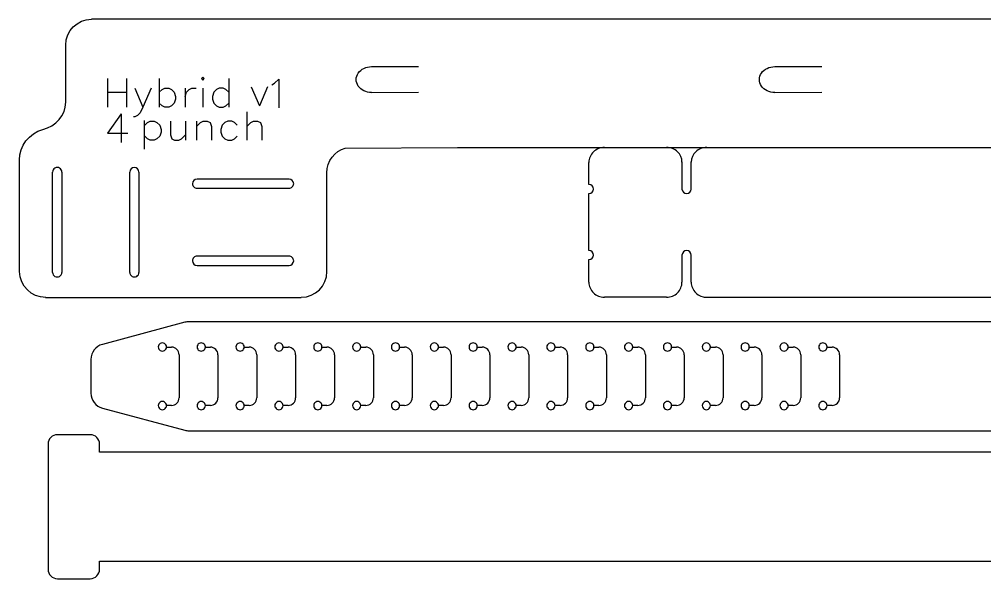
# Model space of a CAD drawing. Extents: x 6 to 576, y 64 to 1092.
# Drawn here: x 7.7 to 195.5, y 291.9 to 400.7 of the extents above; entities that cross this region are included whole.
import ezdxf

# ---------------------------------------------------------------- set-up
doc = ezdxf.new("R2010")
doc.units = 0
doc.layers.add('Layer_1', color=7, linetype='CONTINUOUS')

msp = doc.modelspace()

# ---------------------------------------------------------------- linework, layer by layer
at = {"layer": 'Layer_1', "color": 7}
for p, q in [((30.234591, 400.730004), (21.7279, 400.730533)), ((218.182693, 400.730004), (30.234591, 400.730004)), ((16.731111, 384.591019), (16.733757, 395.780486)), ((71.050518, 375.674436), (92.929869, 375.78567)), ((92.929869, 375.78567), (343.116112, 375.78567)), ((7.770838, 351.661715), (7.726838, 373.418432)), ((118.490055, 368.5918), (118.490055, 372.909913)), ((136.593726, 372.97648), (136.593726, 367.715997)), ((138.393996, 367.715997), (138.393996, 372.97648)), ((67.53683, 351.653619), (67.53683, 370.887161)), ((118.491003, 355.733838), (118.491003, 366.839274)), ((118.491003, 349.596643), (118.491003, 353.980365)), ((136.593726, 354.857115), (136.593726, 349.596643)), ((138.393996, 349.596643), (138.393996, 354.857115)), ((12.800364, 346.597114), (62.536123, 346.597114)), ((133.593274, 346.674161), (121.491454, 346.674161)), ((140.856457, 346.65273), (391.698136, 346.65273)), ((39.909753, 341.789212), (23.854541, 337.487235)), ((383.272665, 341.891447), (40.686209, 341.891447)), ((21.630999, 334.589465), (21.630999, 327.993429)), ((23.854541, 325.095633), (39.909753, 320.793667)), ((21.503661, 319.923033), (15.103655, 319.923033)), ((40.686209, 320.691432), (383.272665, 320.691432)), ((13.303668, 318.123019), (13.303668, 293.723028)), ((23.303674, 316.523031), (23.303674, 318.123019)), ((365.890122, 316.523031), (23.303674, 316.523031)), ((23.303674, 293.723028), (23.303674, 295.323016)), ((23.303674, 295.323016), (365.890122, 295.323016)), ((15.103655, 291.923015), (21.503661, 291.923015))]:
    msp.add_line(p, q, dxfattribs=at)
at = {"layer": 'Layer_1', "color": 1}
for p, q in [((76.230051, 391.52588), (85.355382, 391.549349)), ((154.642555, 391.525875), (163.767876, 391.549344)), ((76.229665, 386.496172), (85.35438, 386.542938)), ((154.642159, 386.496167), (163.76687, 386.542932)), ((14.180187, 351.507702), (14.180187, 371.00771)), ((15.980187, 371.00771), (15.980187, 351.507702)), ((29.180189, 351.507702), (29.180189, 371.00771)), ((30.98019, 371.00771), (30.98019, 351.507702)), ((41.367086, 368.757723), (41.367086, 368.757723)), ((60.167086, 369.657703), (42.267084, 369.657703)), ((61.067085, 368.757723), (61.067085, 368.757723)), ((42.267084, 367.857708), (60.167086, 367.857708)), ((41.367086, 353.757692), (41.367086, 353.757692)), ((60.167086, 354.657698), (42.267084, 354.657698)), ((61.067085, 353.757692), (61.067085, 353.757692)), ((42.267084, 352.857712), (60.167086, 352.857712)), ((36.330898, 336.978759), (37.303292, 336.963413)), ((36.330998, 336.991432), (36.330998, 336.991432)), ((43.887879, 336.978759), (44.860271, 336.963413)), ((43.88798, 336.991432), (43.88798, 336.991432)), ((51.444861, 336.978759), (52.417252, 336.963413)), ((51.444962, 336.991432), (51.444962, 336.991432)), ((59.001843, 336.978759), (59.974234, 336.963413)), ((59.001943, 336.991432), (59.001943, 336.991432)), ((66.558821, 336.978759), (67.531215, 336.963413)), ((66.558922, 336.991432), (66.558922, 336.991432)), ((74.115803, 336.978759), (75.088197, 336.963413)), ((74.115904, 336.991432), (74.115904, 336.991432)), ((81.672785, 336.978759), (82.645179, 336.963413)), ((81.672885, 336.991432), (81.672885, 336.991432)), ((89.229766, 336.978759), (90.202157, 336.963413)), ((89.229867, 336.991432), (89.229867, 336.991432)), ((96.786748, 336.978759), (97.759139, 336.963413)), ((96.786848, 336.991432), (96.786848, 336.991432)), ((104.343727, 336.978759), (105.316121, 336.963413)), ((104.343827, 336.991432), (104.343827, 336.991432)), ((111.900708, 336.978759), (112.873102, 336.963413)), ((111.900809, 336.991432), (111.900809, 336.991432)), ((119.45769, 336.978759), (120.430081, 336.963413)), ((119.45779, 336.991432), (119.45779, 336.991432)), ((127.014671, 336.978759), (127.987063, 336.963413)), ((127.014772, 336.991432), (127.014772, 336.991432)), ((134.571653, 336.978759), (135.544044, 336.963413)), ((134.571753, 336.991432), (134.571753, 336.991432)), ((142.128632, 336.978759), (143.101026, 336.963413)), ((142.128732, 336.991432), (142.128732, 336.991432)), ((149.685613, 336.978759), (150.658007, 336.963413)), ((149.685714, 336.991432), (149.685714, 336.991432)), ((157.242589, 336.978759), (158.214986, 336.963413)), ((157.242695, 336.991432), (157.242695, 336.991432)), ((164.799566, 336.978759), (165.771962, 336.963413)), ((164.799671, 336.991432), (164.799671, 336.991432)), ((38.779527, 335.463543), (38.779527, 327.119325)), ((46.336508, 335.463543), (46.336508, 327.119325)), ((53.89349, 335.463543), (53.89349, 327.119325)), ((61.450471, 335.463543), (61.450471, 327.119325)), ((69.00745, 335.463543), (69.00745, 327.119325)), ((76.564432, 335.463543), (76.564432, 327.119325)), ((84.121413, 335.463543), (84.121413, 327.119325)), ((91.678395, 335.463543), (91.678395, 327.119325)), ((99.235376, 335.463543), (99.235376, 327.119325)), ((106.792355, 335.463543), (106.792355, 327.119325)), ((114.349337, 335.463543), (114.349337, 327.119325)), ((121.906318, 335.463543), (121.906318, 327.119325)), ((129.4633, 335.463543), (129.4633, 327.119325)), ((137.020281, 335.463543), (137.020281, 327.119325)), ((144.57726, 335.463543), (144.57726, 327.119325)), ((152.134253, 335.463543), (152.134253, 327.119325)), ((159.691229, 335.463543), (159.691229, 327.119325)), ((167.248205, 335.463543), (167.248205, 327.119325)), ((37.303292, 325.619508), (36.330898, 325.604162)), ((36.330998, 325.591436), (36.330998, 325.591436)), ((44.860271, 325.619508), (43.887879, 325.604162)), ((43.88798, 325.591436), (43.88798, 325.591436)), ((52.417252, 325.619508), (51.444861, 325.604162)), ((51.444962, 325.591436), (51.444962, 325.591436)), ((59.974234, 325.619508), (59.001843, 325.604162)), ((59.001943, 325.591436), (59.001943, 325.591436)), ((67.531215, 325.619508), (66.558821, 325.604162)), ((66.558922, 325.591436), (66.558922, 325.591436)), ((75.088197, 325.619508), (74.115803, 325.604162)), ((74.115904, 325.591436), (74.115904, 325.591436)), ((82.645179, 325.619508), (81.672785, 325.604162)), ((81.672885, 325.591436), (81.672885, 325.591436)), ((90.202157, 325.619508), (89.229766, 325.604162)), ((89.229867, 325.591436), (89.229867, 325.591436)), ((97.759139, 325.619508), (96.786748, 325.604162)), ((96.786848, 325.591436), (96.786848, 325.591436)), ((105.316121, 325.619508), (104.343727, 325.604162)), ((104.343827, 325.591436), (104.343827, 325.591436)), ((112.873102, 325.619508), (111.900708, 325.604162)), ((111.900809, 325.591436), (111.900809, 325.591436)), ((120.430081, 325.619508), (119.45769, 325.604162)), ((119.45779, 325.591436), (119.45779, 325.591436)), ((127.987063, 325.619508), (127.014671, 325.604162)), ((127.014772, 325.591436), (127.014772, 325.591436)), ((135.544044, 325.619508), (134.571653, 325.604162)), ((134.571753, 325.591436), (134.571753, 325.591436)), ((143.101026, 325.619508), (142.128632, 325.604162)), ((142.128732, 325.591436), (142.128732, 325.591436)), ((150.658007, 325.619508), (149.685613, 325.604162)), ((149.685714, 325.591436), (149.685714, 325.591436)), ((158.214986, 325.619508), (157.242589, 325.604162)), ((157.242695, 325.591436), (157.242695, 325.591436)), ((165.771962, 325.619508), (164.799566, 325.604162)), ((164.799671, 325.591436), (164.799671, 325.591436))]:
    msp.add_line(p, q, dxfattribs=at)
at = {"layer": 'Layer_1', "color": 5}
for p, q in [((24.876762, 389.18427), (24.876762, 383.62802)), ((28.580929, 389.18427), (28.580929, 383.62802)), ((34.930929, 389.18427), (34.930929, 383.62802)), ((43.397596, 389.448854), (43.133013, 389.18427)), ((43.133013, 389.18427), (43.397596, 388.919687)), ((43.662179, 389.18427), (43.397596, 389.448854)), ((43.397596, 388.919687), (43.662179, 389.18427)), ((48.424679, 389.18427), (48.424679, 383.62802)), ((57.367342, 388.279287), (58.161092, 389.073037)), ((58.161092, 389.073037), (58.161092, 383.516787)), ((30.168429, 387.332187), (31.755929, 383.62802)), ((33.343429, 387.332187), (31.755929, 383.62802)), ((34.930929, 386.538437), (35.460096, 387.067604)), ((35.460096, 387.067604), (35.989263, 387.332187)), ((35.989263, 387.332187), (36.783013, 387.332187)), ((36.783013, 387.332187), (37.312179, 387.067604)), ((37.312179, 387.067604), (37.841346, 386.538437)), ((39.958013, 387.332187), (39.958013, 383.62802)), ((40.222596, 386.538437), (40.751763, 387.067604)), ((40.751763, 387.067604), (41.280929, 387.332187)), ((41.280929, 387.332187), (42.074679, 387.332187)), ((43.397596, 387.332187), (43.397596, 383.62802)), ((46.043429, 387.067604), (45.514263, 386.538437)), ((46.572596, 387.332187), (46.043429, 387.067604)), ((47.366346, 387.332187), (46.572596, 387.332187)), ((47.895513, 387.067604), (47.366346, 387.332187)), ((48.424679, 386.538437), (47.895513, 387.067604)), ((52.800885, 387.627613), (54.388385, 383.923446)), ((55.975885, 387.627613), (54.388385, 383.923446)), ((56.838175, 388.014703), (57.367342, 388.279287)), ((24.876762, 386.538437), (28.580929, 386.538437)), ((37.841346, 386.538437), (38.105929, 385.744687)), ((38.105929, 385.21552), (37.841346, 384.42177)), ((38.105929, 385.744687), (38.105929, 385.21552)), ((39.958013, 385.744687), (40.222596, 386.538437)), ((45.514263, 386.538437), (45.249679, 385.744687)), ((45.249679, 385.744687), (45.249679, 385.21552)), ((45.249679, 385.21552), (45.514263, 384.42177)), ((31.755929, 383.62802), (31.226763, 382.569687)), ((35.460096, 383.892604), (34.930929, 384.42177)), ((35.989263, 383.62802), (35.460096, 383.892604)), ((36.783013, 383.62802), (35.989263, 383.62802)), ((37.312179, 383.892604), (36.783013, 383.62802)), ((37.841346, 384.42177), (37.312179, 383.892604)), ((45.514263, 384.42177), (46.043429, 383.892604)), ((46.043429, 383.892604), (46.572596, 383.62802)), ((46.572596, 383.62802), (47.366346, 383.62802)), ((47.366346, 383.62802), (47.895513, 383.892604)), ((47.895513, 383.892604), (48.424679, 384.42177)), ((27.507824, 382.315174), (24.86199, 378.611007)), ((27.507824, 382.315174), (27.507824, 376.758929)), ((30.168429, 381.775937), (29.903846, 381.775937)), ((30.697596, 382.04052), (30.168429, 381.775937)), ((31.226763, 382.569687), (30.697596, 382.04052)), ((51.93693, 382.760113), (51.93693, 377.203868)), ((31.981947, 381.019266), (31.981947, 375.463021)), ((32.09318, 380.11428), (32.622347, 380.643446)), ((32.622347, 380.643446), (33.151514, 380.90803)), ((33.151514, 380.90803), (33.945264, 380.90803)), ((33.945264, 380.90803), (34.47443, 380.643446)), ((34.47443, 380.643446), (35.003597, 380.11428)), ((35.003597, 380.11428), (35.26818, 379.32053)), ((35.26818, 379.32053), (35.26818, 378.791363)), ((37.120264, 380.90803), (37.120264, 378.262201)), ((40.03068, 380.90803), (40.03068, 377.203868)), ((42.147347, 380.90803), (42.147347, 377.203868)), ((42.147347, 379.849696), (42.941097, 380.643446)), ((42.941097, 380.643446), (43.470264, 380.90803)), ((43.470264, 380.90803), (44.264014, 380.90803)), ((44.264014, 380.90803), (44.79318, 380.643446)), ((44.79318, 380.643446), (45.057764, 379.849696)), ((45.057764, 379.849696), (45.057764, 377.203868)), ((47.17443, 380.11428), (46.909847, 379.32053)), ((46.909847, 379.32053), (46.909847, 378.791363)), ((47.703597, 380.643446), (47.17443, 380.11428)), ((48.232764, 380.90803), (47.703597, 380.643446)), ((49.026514, 380.90803), (48.232764, 380.90803)), ((49.55568, 380.643446), (49.026514, 380.90803)), ((50.084847, 380.11428), (49.55568, 380.643446)), ((51.93693, 379.849696), (52.73068, 380.643446)), ((52.73068, 380.643446), (53.259847, 380.90803)), ((53.259847, 380.90803), (54.053597, 380.90803)), ((54.053597, 380.90803), (54.582764, 380.643446)), ((54.582764, 380.643446), (54.847347, 379.849696)), ((54.847347, 379.849696), (54.847347, 377.203868)), ((24.86199, 378.611007), (28.830744, 378.611007)), ((32.622347, 377.468451), (32.09318, 377.997618)), ((33.151514, 377.203868), (32.622347, 377.468451)), ((34.47443, 377.468451), (33.945264, 377.203868)), ((35.003597, 377.997618), (34.47443, 377.468451)), ((35.26818, 378.791363), (35.003597, 377.997618)), ((37.120264, 378.262201), (37.384847, 377.468451)), ((37.384847, 377.468451), (37.914014, 377.203868)), ((38.707764, 377.203868), (39.23693, 377.468451)), ((39.23693, 377.468451), (40.03068, 378.262201)), ((46.909847, 378.791363), (47.17443, 377.997618)), ((47.17443, 377.997618), (47.703597, 377.468451)), ((47.703597, 377.468451), (48.232764, 377.203868)), ((49.026514, 377.203868), (49.55568, 377.468451)), ((49.55568, 377.468451), (50.084847, 377.997618)), ((33.945264, 377.203868), (33.151514, 377.203868)), ((37.914014, 377.203868), (38.707764, 377.203868)), ((48.232764, 377.203868), (49.026514, 377.203868))]:
    msp.add_line(p, q, dxfattribs=at)
at = {"layer": 'Layer_1', "color": 7}
for points in [[(16.727423, 395.729726), (16.727423, 398.499747), (18.957093, 400.729457), (21.727122, 400.729457)], [(12.300267, 379.306284), (14.752954, 379.864899), (16.762438, 382.0847), (16.731111, 384.591019)], [(7.726838, 373.418432), (7.70329, 376.035108), (9.627446, 378.626781), (12.300267, 379.306284)], [(67.531864, 370.887161), (67.531864, 373.163667), (69.039248, 375.072266), (71.113555, 375.681196)], [(121.492402, 375.788657), (120.696129, 375.788657), (119.93247, 375.485362), (119.369421, 374.945493)], [(135.713827, 374.965278), (135.150789, 375.493378), (134.387144, 375.790062), (133.590887, 375.790062)], [(141.396836, 375.790062), (140.600579, 375.790063), (139.836934, 375.493379), (139.273895, 374.965279)], [(119.369421, 374.945493), (118.806372, 374.405623), (118.490054, 373.673404), (118.490055, 372.909913)], [(136.593175, 372.974075), (136.593176, 373.720921), (136.276865, 374.437178), (135.713827, 374.965278)], [(139.273895, 374.965279), (138.710856, 374.437179), (138.394545, 373.720921), (138.394546, 372.974075)], [(119.391138, 367.716017), (119.391138, 368.200229), (118.988134, 368.59276), (118.491003, 368.59276)], [(118.491003, 366.839274), (118.988134, 366.839274), (119.391138, 367.231805), (119.391138, 367.716017)], [(136.593726, 367.715997), (136.594251, 367.232148), (136.997101, 366.840181), (137.493861, 366.840181)], [(137.493861, 366.840181), (137.99062, 366.840181), (138.39347, 367.232148), (138.393996, 367.715997)], [(119.387419, 354.857102), (119.387419, 355.3399), (118.986678, 355.731843), (118.491003, 355.733838)], [(137.493861, 355.732931), (136.997101, 355.732931), (136.594251, 355.340964), (136.593726, 354.857115)], [(138.393996, 354.857115), (138.39347, 355.340964), (137.99062, 355.732931), (137.493861, 355.732931)], [(118.491003, 353.980365), (118.986678, 353.98236), (119.387419, 354.374304), (119.387419, 354.857102)], [(12.832794, 346.618837), (10.062791, 346.618837), (7.832592, 348.849062), (7.770838, 351.661715)], [(62.536451, 346.653365), (65.30648, 346.653365), (67.53683, 348.883617), (67.53683, 351.653619)], [(118.491003, 349.596643), (118.491001, 348.821553), (118.807118, 348.078208), (119.369813, 347.530136)], [(135.714916, 347.530136), (136.27761, 348.078208), (136.593727, 348.821553), (136.593726, 349.596643)], [(138.393996, 349.596643), (138.393994, 348.821552), (138.710112, 348.078207), (139.272806, 347.530135)], [(119.369813, 347.530136), (119.932507, 346.982064), (120.695684, 346.674161), (121.491454, 346.674161)], [(133.593274, 346.674161), (134.389044, 346.674161), (135.152222, 346.982064), (135.714916, 347.530136)], [(139.272806, 347.530135), (139.835501, 346.982063), (140.598679, 346.67416), (141.39445, 346.674161)], [(40.686209, 341.891447), (40.424035, 341.891443), (40.162992, 341.857071), (39.909753, 341.789212)], [(23.854541, 337.487235), (22.542994, 337.135807), (21.631003, 335.947279), (21.630999, 334.589465)], [(21.630999, 327.993403), (21.631003, 326.635589), (22.542994, 325.447062), (23.854541, 325.095633)], [(13.830866, 319.395816), (13.493303, 319.058248), (13.303664, 318.600409), (13.303668, 318.123019)], [(15.103655, 319.923033), (14.626265, 319.923029), (14.168429, 319.733384), (13.830866, 319.395816)], [(22.776466, 319.395825), (22.438898, 319.733394), (21.981055, 319.923036), (21.503661, 319.923033)], [(23.303674, 318.123019), (23.303678, 318.600414), (23.114035, 319.058256), (22.776466, 319.395825)], [(39.909753, 320.793667), (40.162992, 320.725807), (40.424035, 320.691436), (40.686209, 320.691432)], [(13.303668, 293.723028), (13.303664, 293.245638), (13.493303, 292.7878), (13.830866, 292.450232)], [(22.776466, 292.450222), (23.114035, 292.787791), (23.303678, 293.245634), (23.303674, 293.723028)], [(13.830866, 292.450232), (14.168429, 292.112664), (14.626265, 291.923018), (15.103655, 291.923015)], [(21.503661, 291.923015), (21.981055, 291.923011), (22.438898, 292.112654), (22.776466, 292.450222)]]:
    msp.add_open_spline(points, degree=3, dxfattribs=at)
at = {"layer": 'Layer_1', "color": 1}
for points in [[(73.627607, 390.268602), (74.164063, 391.046731), (75.155478, 391.52588), (76.228392, 391.52588)], [(152.040114, 390.268594), (152.576556, 391.046723), (153.567977, 391.525875), (154.640889, 391.525875)], [(73.627607, 387.753658), (73.091151, 388.531784), (73.091151, 389.490473), (73.627607, 390.268602)], [(152.040114, 387.75365), (151.503645, 388.531779), (151.503645, 389.490467), (152.040114, 390.268594)], [(76.228347, 386.496186), (75.155433, 386.496186), (74.164063, 386.975529), (73.627607, 387.753658)], [(154.640862, 386.496178), (153.567924, 386.496178), (152.576556, 386.975523), (152.040114, 387.75365)], [(14.630187, 371.787133), (14.351726, 371.626364), (14.180187, 371.329249), (14.180187, 371.00771)], [(15.530187, 371.787133), (15.251726, 371.947903), (14.908648, 371.947903), (14.630187, 371.787133)], [(15.980187, 371.00771), (15.980187, 371.329249), (15.808648, 371.626364), (15.530187, 371.787133)], [(30.080189, 371.906865), (29.583463, 371.906865), (29.180656, 371.504436), (29.180189, 371.00771)], [(30.98019, 371.00771), (30.979723, 371.504436), (30.576916, 371.906865), (30.080189, 371.906865)], [(41.367086, 368.757723), (41.367082, 368.519025), (41.461901, 368.290103), (41.630684, 368.121317)], [(42.267084, 369.657703), (41.770036, 369.657702), (41.367097, 369.254771), (41.367086, 368.757723)], [(41.630684, 368.121317), (41.799467, 367.952532), (42.028387, 367.857708), (42.267084, 367.857708)], [(61.067085, 368.757723), (61.067074, 369.254771), (60.664134, 369.657702), (60.167086, 369.657703)], [(60.167086, 367.857708), (60.405783, 367.857708), (60.634704, 367.952532), (60.803487, 368.121317)], [(60.803487, 368.121317), (60.972269, 368.290103), (61.067089, 368.519025), (61.067085, 368.757723)], [(41.630687, 354.394092), (41.461904, 354.225308), (41.367084, 353.996387), (41.367086, 353.757692)], [(41.367086, 353.757692), (41.367097, 353.260644), (41.770036, 352.857712), (42.267084, 352.857712)], [(42.267084, 354.657698), (42.028389, 354.657698), (41.799469, 354.562876), (41.630687, 354.394092)], [(60.803484, 354.394092), (60.634701, 354.562876), (60.405782, 354.657698), (60.167086, 354.657698)], [(60.167086, 352.857712), (60.664134, 352.857712), (61.067074, 353.260644), (61.067085, 353.757692)], [(61.067085, 353.757692), (61.067087, 353.996387), (60.972266, 354.225308), (60.803484, 354.394092)], [(14.180187, 351.507702), (14.180187, 351.186162), (14.351726, 350.889048), (14.630187, 350.728279)], [(15.530187, 350.728279), (15.808648, 350.889048), (15.980187, 351.186162), (15.980187, 351.507702)], [(29.180189, 351.507702), (29.179887, 351.185961), (29.35136, 350.888531), (29.629945, 350.727574)], [(30.530434, 350.727574), (30.809019, 350.888531), (30.980492, 351.185961), (30.98019, 351.507702)], [(14.630187, 350.728279), (14.908648, 350.567509), (15.251726, 350.567509), (15.530187, 350.728279)], [(29.629945, 350.727574), (29.90853, 350.566616), (30.251849, 350.566616), (30.530434, 350.727574)], [(35.130733, 337.685019), (34.883078, 337.541908), (34.730671, 337.277464), (34.731, 336.991432)], [(34.731, 336.991432), (34.730671, 336.705401), (34.883078, 336.440956), (35.130733, 336.297845)], [(35.931265, 337.685019), (35.683609, 337.82813), (35.378389, 337.82813), (35.130733, 337.685019)], [(35.130733, 336.297845), (35.378389, 336.154734), (35.683609, 336.154734), (35.931265, 336.297845)], [(36.330998, 336.991432), (36.331327, 337.277464), (36.17892, 337.541908), (35.931265, 337.685019)], [(35.931265, 336.297845), (36.17892, 336.440956), (36.331327, 336.705401), (36.330998, 336.991432)], [(38.779527, 335.463543), (38.77953, 336.282706), (38.122352, 336.950382), (37.303292, 336.96336)], [(42.687715, 337.685019), (42.440059, 337.541908), (42.287652, 337.277464), (42.287981, 336.991432)], [(42.287981, 336.991432), (42.287652, 336.705401), (42.440059, 336.440956), (42.687715, 336.297845)], [(43.488246, 337.685019), (43.24059, 337.82813), (42.935371, 337.82813), (42.687715, 337.685019)], [(42.687715, 336.297845), (42.935371, 336.154734), (43.24059, 336.154734), (43.488246, 336.297845)], [(43.88798, 336.991432), (43.888309, 337.277464), (43.735902, 337.541908), (43.488246, 337.685019)], [(43.488246, 336.297845), (43.735902, 336.440956), (43.888309, 336.705401), (43.88798, 336.991432)], [(46.336508, 335.463543), (46.336511, 336.282707), (45.679332, 336.950383), (44.860271, 336.96336)], [(50.24496, 337.684253), (49.997439, 337.541347), (49.84496, 337.277245), (49.84496, 336.991432)], [(49.84496, 336.991432), (49.84496, 336.705619), (49.997439, 336.441518), (50.24496, 336.298611)], [(51.044961, 337.684253), (50.79744, 337.82716), (50.492481, 337.82716), (50.24496, 337.684253)], [(50.24496, 336.298611), (50.492481, 336.155705), (50.79744, 336.155705), (51.044961, 336.298611)], [(51.444962, 336.991432), (51.444962, 337.277245), (51.292482, 337.541347), (51.044961, 337.684253)], [(51.044961, 336.298611), (51.292482, 336.441518), (51.444962, 336.705619), (51.444962, 336.991432)], [(53.89349, 335.463543), (53.893493, 336.282707), (53.236314, 336.950383), (52.417252, 336.96336)], [(57.801942, 337.684253), (57.554421, 337.541347), (57.401942, 337.277245), (57.401942, 336.991432)], [(57.401942, 336.991432), (57.401942, 336.705619), (57.554421, 336.441518), (57.801942, 336.298611)], [(58.601943, 337.684253), (58.354422, 337.82716), (58.049463, 337.82716), (57.801942, 337.684253)], [(57.801942, 336.298611), (58.049463, 336.155705), (58.354422, 336.155705), (58.601943, 336.298611)], [(59.001943, 336.991432), (59.001943, 337.277245), (58.849464, 337.541347), (58.601943, 337.684253)], [(58.601943, 336.298611), (58.849464, 336.441518), (59.001943, 336.705619), (59.001943, 336.991432)], [(61.450471, 335.463543), (61.450474, 336.282707), (60.793295, 336.950383), (59.974234, 336.96336)], [(65.358657, 337.685019), (65.111001, 337.541908), (64.958594, 337.277464), (64.958923, 336.991432)], [(64.958923, 336.991432), (64.958594, 336.705401), (65.111001, 336.440956), (65.358657, 336.297845)], [(66.159188, 337.685019), (65.911532, 337.82813), (65.606313, 337.82813), (65.358657, 337.685019)], [(65.358657, 336.297845), (65.606313, 336.154734), (65.911532, 336.154734), (66.159188, 336.297845)], [(66.558922, 336.991432), (66.559251, 337.277464), (66.406844, 337.541908), (66.159188, 337.685019)], [(66.159188, 336.297845), (66.406844, 336.440956), (66.559251, 336.705401), (66.558922, 336.991432)], [(69.00745, 335.463543), (69.007453, 336.282706), (68.350276, 336.950382), (67.531215, 336.96336)], [(72.915638, 337.685019), (72.667983, 337.541908), (72.515576, 337.277464), (72.515905, 336.991432)], [(72.515905, 336.991432), (72.515576, 336.705401), (72.667983, 336.440956), (72.915638, 336.297845)], [(73.71617, 337.685019), (73.468514, 337.82813), (73.163294, 337.82813), (72.915638, 337.685019)], [(72.915638, 336.297845), (73.163294, 336.154734), (73.468514, 336.154734), (73.71617, 336.297845)], [(74.115904, 336.991432), (74.116233, 337.277464), (73.963825, 337.541908), (73.71617, 337.685019)], [(73.71617, 336.297845), (73.963825, 336.440956), (74.116233, 336.705401), (74.115904, 336.991432)], [(76.564432, 335.463543), (76.564435, 336.282706), (75.907257, 336.950382), (75.088197, 336.96336)], [(80.47262, 337.685019), (80.224964, 337.541908), (80.072557, 337.277464), (80.072886, 336.991432)], [(80.072886, 336.991432), (80.072557, 336.705401), (80.224964, 336.440956), (80.47262, 336.297845)], [(81.273151, 337.685019), (81.025495, 337.82813), (80.720276, 337.82813), (80.47262, 337.685019)], [(80.47262, 336.297845), (80.720276, 336.154734), (81.025495, 336.154734), (81.273151, 336.297845)], [(81.672885, 336.991432), (81.673214, 337.277464), (81.520807, 337.541908), (81.273151, 337.685019)], [(81.273151, 336.297845), (81.520807, 336.440956), (81.673214, 336.705401), (81.672885, 336.991432)], [(84.121413, 335.463543), (84.121416, 336.282706), (83.464239, 336.950382), (82.645179, 336.96336)], [(88.029865, 337.684253), (87.782344, 337.541347), (87.629865, 337.277245), (87.629865, 336.991432)], [(87.629865, 336.991432), (87.629865, 336.705619), (87.782344, 336.441518), (88.029865, 336.298611)], [(88.829866, 337.684253), (88.582345, 337.82716), (88.277387, 337.82716), (88.029865, 337.684253)], [(88.029865, 336.298611), (88.277387, 336.155705), (88.582345, 336.155705), (88.829866, 336.298611)], [(89.229867, 336.991432), (89.229867, 337.277245), (89.077387, 337.541347), (88.829866, 337.684253)], [(88.829866, 336.298611), (89.077387, 336.441518), (89.229867, 336.705619), (89.229867, 336.991432)], [(91.678395, 335.463543), (91.678398, 336.282707), (91.021219, 336.950383), (90.202157, 336.96336)], [(95.586847, 337.684253), (95.339326, 337.541347), (95.186847, 337.277245), (95.186847, 336.991432)], [(95.186847, 336.991432), (95.186847, 336.705619), (95.339326, 336.441518), (95.586847, 336.298611)], [(96.386848, 337.684253), (96.139327, 337.82716), (95.834368, 337.82716), (95.586847, 337.684253)], [(95.586847, 336.298611), (95.834368, 336.155705), (96.139327, 336.155705), (96.386848, 336.298611)], [(96.786848, 336.991432), (96.786848, 337.277245), (96.634369, 337.541347), (96.386848, 337.684253)], [(96.386848, 336.298611), (96.634369, 336.441518), (96.786848, 336.705619), (96.786848, 336.991432)], [(99.235376, 335.463543), (99.235379, 336.282707), (98.5782, 336.950383), (97.759139, 336.96336)], [(103.143562, 337.685019), (102.895906, 337.541908), (102.743499, 337.277464), (102.743828, 336.991432)], [(102.743828, 336.991432), (102.743499, 336.705401), (102.895906, 336.440956), (103.143562, 336.297845)], [(103.944093, 337.685019), (103.696437, 337.82813), (103.391218, 337.82813), (103.143562, 337.685019)], [(103.143562, 336.297845), (103.391218, 336.154734), (103.696437, 336.154734), (103.944093, 336.297845)], [(104.343827, 336.991432), (104.344156, 337.277464), (104.191749, 337.541908), (103.944093, 337.685019)], [(103.944093, 336.297845), (104.191749, 336.440956), (104.344156, 336.705401), (104.343827, 336.991432)], [(106.792355, 335.463543), (106.792358, 336.282706), (106.135181, 336.950382), (105.316121, 336.96336)], [(110.700544, 337.685019), (110.452888, 337.541908), (110.300481, 337.277464), (110.30081, 336.991432)], [(110.30081, 336.991432), (110.300481, 336.705401), (110.452888, 336.440956), (110.700544, 336.297845)], [(111.501075, 337.685019), (111.253419, 337.82813), (110.948199, 337.82813), (110.700544, 337.685019)], [(110.700544, 336.297845), (110.948199, 336.154734), (111.253419, 336.154734), (111.501075, 336.297845)], [(111.900809, 336.991432), (111.901138, 337.277464), (111.748731, 337.541908), (111.501075, 337.685019)], [(111.501075, 336.297845), (111.748731, 336.440956), (111.901138, 336.705401), (111.900809, 336.991432)], [(114.349337, 335.463543), (114.34934, 336.282706), (113.692162, 336.950382), (112.873102, 336.96336)], [(118.257525, 337.685019), (118.009869, 337.541908), (117.857462, 337.277464), (117.857791, 336.991432)], [(117.857791, 336.991432), (117.857462, 336.705401), (118.009869, 336.440956), (118.257525, 336.297845)], [(119.058056, 337.685019), (118.8104, 337.82813), (118.505181, 337.82813), (118.257525, 337.685019)], [(118.257525, 336.297845), (118.505181, 336.154734), (118.8104, 336.154734), (119.058056, 336.297845)], [(119.45779, 336.991432), (119.458119, 337.277464), (119.305712, 337.541908), (119.058056, 337.685019)], [(119.058056, 336.297845), (119.305712, 336.440956), (119.458119, 336.705401), (119.45779, 336.991432)], [(121.906318, 335.463543), (121.906321, 336.282707), (121.249142, 336.950383), (120.430081, 336.96336)], [(125.814771, 337.684253), (125.567249, 337.541347), (125.41477, 337.277245), (125.41477, 336.991432)], [(125.41477, 336.991432), (125.41477, 336.705619), (125.567249, 336.441518), (125.814771, 336.298611)], [(126.614771, 337.684253), (126.36725, 337.82716), (126.062292, 337.82716), (125.814771, 337.684253)], [(125.814771, 336.298611), (126.062292, 336.155705), (126.36725, 336.155705), (126.614771, 336.298611)], [(127.014772, 336.991432), (127.014772, 337.277245), (126.862292, 337.541347), (126.614771, 337.684253)], [(126.614771, 336.298611), (126.862292, 336.441518), (127.014772, 336.705619), (127.014772, 336.991432)], [(129.4633, 335.463543), (129.463303, 336.282707), (128.806124, 336.950383), (127.987063, 336.96336)], [(133.371752, 337.684253), (133.124231, 337.541347), (132.971752, 337.277245), (132.971752, 336.991432)], [(132.971752, 336.991432), (132.971752, 336.705619), (133.124231, 336.441518), (133.371752, 336.298611)], [(134.171753, 337.684253), (133.924232, 337.82716), (133.619273, 337.82716), (133.371752, 337.684253)], [(133.371752, 336.298611), (133.619273, 336.155705), (133.924232, 336.155705), (134.171753, 336.298611)], [(134.571753, 336.991432), (134.571753, 337.277245), (134.419274, 337.541347), (134.171753, 337.684253)], [(134.171753, 336.298611), (134.419274, 336.441518), (134.571753, 336.705619), (134.571753, 336.991432)], [(137.020281, 335.463543), (137.020284, 336.282707), (136.363105, 336.950383), (135.544044, 336.96336)], [(140.928467, 337.685019), (140.680811, 337.541908), (140.528404, 337.277464), (140.528733, 336.991432)], [(140.528733, 336.991432), (140.528404, 336.705401), (140.680811, 336.440956), (140.928467, 336.297845)], [(141.728998, 337.685019), (141.481342, 337.82813), (141.176123, 337.82813), (140.928467, 337.685019)], [(140.928467, 336.297845), (141.176123, 336.154734), (141.481342, 336.154734), (141.728998, 336.297845)], [(142.128732, 336.991432), (142.129061, 337.277464), (141.976654, 337.541908), (141.728998, 337.685019)], [(141.728998, 336.297845), (141.976654, 336.440956), (142.129061, 336.705401), (142.128732, 336.991432)], [(144.57726, 335.463543), (144.577263, 336.282706), (143.920086, 336.950382), (143.101026, 336.96336)], [(148.485449, 337.685019), (148.237793, 337.541908), (148.085386, 337.277464), (148.085715, 336.991432)], [(148.085715, 336.991432), (148.085386, 336.705401), (148.237793, 336.440956), (148.485449, 336.297845)], [(149.28598, 337.685019), (149.038324, 337.82813), (148.733104, 337.82813), (148.485449, 337.685019)], [(148.485449, 336.297845), (148.733104, 336.154734), (149.038324, 336.154734), (149.28598, 336.297845)], [(149.685714, 336.991432), (149.686043, 337.277464), (149.533636, 337.541908), (149.28598, 337.685019)], [(149.28598, 336.297845), (149.533636, 336.440956), (149.686043, 336.705401), (149.685714, 336.991432)], [(152.134253, 335.463543), (152.134255, 336.28271), (151.477072, 336.950387), (150.658007, 336.96336)], [(156.04182, 337.686795), (155.793852, 337.54321), (155.641614, 337.27797), (155.642707, 336.991432)], [(155.642707, 336.991432), (155.641614, 336.704895), (155.793852, 336.439654), (156.04182, 336.296069)], [(156.843582, 337.686795), (156.595614, 337.83038), (156.289788, 337.83038), (156.04182, 337.686795)], [(156.04182, 336.296069), (156.289788, 336.152484), (156.595614, 336.152484), (156.843582, 336.296069)], [(157.242695, 336.991432), (157.243788, 337.27797), (157.09155, 337.54321), (156.843582, 337.686795)], [(156.843582, 336.296069), (157.09155, 336.439654), (157.243788, 336.704895), (157.242695, 336.991432)], [(159.691229, 335.463543), (159.691232, 336.282709), (159.034049, 336.950386), (158.214986, 336.96336)], [(163.598738, 337.686964), (163.35074, 337.543333), (163.198518, 337.278018), (163.199683, 336.991432)], [(163.199683, 336.991432), (163.198518, 336.704847), (163.35074, 336.439531), (163.598738, 336.295901)], [(164.400616, 337.686964), (164.152619, 337.830594), (163.846736, 337.830594), (163.598738, 337.686964)], [(163.598738, 336.295901), (163.846736, 336.152271), (164.152619, 336.152271), (164.400616, 336.295901)], [(164.799671, 336.991432), (164.800837, 337.278018), (164.648614, 337.543333), (164.400616, 337.686964)], [(164.400616, 336.295901), (164.648614, 336.439531), (164.800837, 336.704847), (164.799671, 336.991432)], [(167.248205, 335.463543), (167.248208, 336.282709), (166.591026, 336.950386), (165.771962, 336.96336)], [(37.303292, 325.619508), (38.122352, 325.632487), (38.77953, 326.300162), (38.779527, 327.119325)], [(44.860271, 325.619508), (45.679332, 325.632485), (46.336511, 326.300161), (46.336508, 327.119325)], [(52.417252, 325.619508), (53.236314, 325.632485), (53.893493, 326.300161), (53.89349, 327.119325)], [(59.974234, 325.619508), (60.793295, 325.632485), (61.450474, 326.300161), (61.450471, 327.119325)], [(67.531215, 325.619508), (68.350276, 325.632487), (69.007453, 326.300162), (69.00745, 327.119325)], [(75.088197, 325.619508), (75.907257, 325.632487), (76.564435, 326.300162), (76.564432, 327.119325)], [(82.645179, 325.619508), (83.464239, 325.632487), (84.121416, 326.300162), (84.121413, 327.119325)], [(90.202157, 325.619508), (91.021219, 325.632485), (91.678398, 326.300161), (91.678395, 327.119325)], [(97.759139, 325.619508), (98.5782, 325.632485), (99.235379, 326.300161), (99.235376, 327.119325)], [(105.316121, 325.619508), (106.135181, 325.632487), (106.792358, 326.300162), (106.792355, 327.119325)], [(112.873102, 325.619508), (113.692162, 325.632487), (114.34934, 326.300162), (114.349337, 327.119325)], [(120.430081, 325.619508), (121.249142, 325.632485), (121.906321, 326.300161), (121.906318, 327.119325)], [(127.987063, 325.619508), (128.806124, 325.632485), (129.463303, 326.300161), (129.4633, 327.119325)], [(135.544044, 325.619508), (136.363105, 325.632485), (137.020284, 326.300161), (137.020281, 327.119325)], [(143.101026, 325.619508), (143.920086, 325.632487), (144.577263, 326.300162), (144.57726, 327.119325)], [(150.658007, 325.619508), (151.477072, 325.632481), (152.134255, 326.300158), (152.134253, 327.119325)], [(158.214986, 325.619508), (159.034049, 325.632482), (159.691232, 326.300159), (159.691229, 327.119325)], [(165.771962, 325.619508), (166.591026, 325.632482), (167.248208, 326.300159), (167.248205, 327.119325)], [(35.130733, 326.285023), (34.883078, 326.141912), (34.730671, 325.877467), (34.731, 325.591436)], [(34.731, 325.591436), (34.730671, 325.305404), (34.883078, 325.04096), (35.130733, 324.897849)], [(35.931265, 326.285023), (35.683609, 326.428134), (35.378389, 326.428134), (35.130733, 326.285023)], [(35.130733, 324.897849), (35.378389, 324.754738), (35.683609, 324.754738), (35.931265, 324.897849)], [(36.330998, 325.591436), (36.331327, 325.877467), (36.17892, 326.141912), (35.931265, 326.285023)], [(35.931265, 324.897849), (36.17892, 325.04096), (36.331327, 325.305404), (36.330998, 325.591436)], [(42.687715, 326.285023), (42.440059, 326.141912), (42.287652, 325.877467), (42.287981, 325.591436)], [(42.287981, 325.591436), (42.287652, 325.305404), (42.440059, 325.04096), (42.687715, 324.897849)], [(43.488246, 326.285023), (43.24059, 326.428134), (42.935371, 326.428134), (42.687715, 326.285023)], [(42.687715, 324.897849), (42.935371, 324.754738), (43.24059, 324.754738), (43.488246, 324.897849)], [(43.88798, 325.591436), (43.888309, 325.877467), (43.735902, 326.141912), (43.488246, 326.285023)], [(43.488246, 324.897849), (43.735902, 325.04096), (43.888309, 325.305404), (43.88798, 325.591436)], [(50.24496, 326.284257), (49.997439, 326.141351), (49.84496, 325.877249), (49.84496, 325.591436)], [(49.84496, 325.591436), (49.84496, 325.305623), (49.997439, 325.041521), (50.24496, 324.898615)], [(51.044961, 326.284257), (50.79744, 326.427163), (50.492481, 326.427163), (50.24496, 326.284257)], [(50.24496, 324.898615), (50.492481, 324.755709), (50.79744, 324.755709), (51.044961, 324.898615)], [(51.444962, 325.591436), (51.444962, 325.877249), (51.292482, 326.141351), (51.044961, 326.284257)], [(51.044961, 324.898615), (51.292482, 325.041521), (51.444962, 325.305623), (51.444962, 325.591436)], [(57.801942, 326.284257), (57.554421, 326.141351), (57.401942, 325.877249), (57.401942, 325.591436)], [(57.401942, 325.591436), (57.401942, 325.305623), (57.554421, 325.041521), (57.801942, 324.898615)], [(58.601943, 326.284257), (58.354422, 326.427163), (58.049463, 326.427163), (57.801942, 326.284257)], [(57.801942, 324.898615), (58.049463, 324.755709), (58.354422, 324.755709), (58.601943, 324.898615)], [(59.001943, 325.591436), (59.001943, 325.877249), (58.849464, 326.141351), (58.601943, 326.284257)], [(58.601943, 324.898615), (58.849464, 325.041521), (59.001943, 325.305623), (59.001943, 325.591436)], [(65.358657, 326.285023), (65.111001, 326.141912), (64.958594, 325.877467), (64.958923, 325.591436)], [(64.958923, 325.591436), (64.958594, 325.305404), (65.111001, 325.04096), (65.358657, 324.897849)], [(66.159188, 326.285023), (65.911532, 326.428134), (65.606313, 326.428134), (65.358657, 326.285023)], [(65.358657, 324.897849), (65.606313, 324.754738), (65.911532, 324.754738), (66.159188, 324.897849)], [(66.558922, 325.591436), (66.559251, 325.877467), (66.406844, 326.141912), (66.159188, 326.285023)], [(66.159188, 324.897849), (66.406844, 325.04096), (66.559251, 325.305404), (66.558922, 325.591436)], [(72.915638, 326.285023), (72.667983, 326.141912), (72.515576, 325.877467), (72.515905, 325.591436)], [(72.515905, 325.591436), (72.515576, 325.305404), (72.667983, 325.04096), (72.915638, 324.897849)], [(73.71617, 326.285023), (73.468514, 326.428134), (73.163294, 326.428134), (72.915638, 326.285023)], [(72.915638, 324.897849), (73.163294, 324.754738), (73.468514, 324.754738), (73.71617, 324.897849)], [(74.115904, 325.591436), (74.116233, 325.877467), (73.963825, 326.141912), (73.71617, 326.285023)], [(73.71617, 324.897849), (73.963825, 325.04096), (74.116233, 325.305404), (74.115904, 325.591436)], [(80.47262, 326.285023), (80.224964, 326.141912), (80.072557, 325.877467), (80.072886, 325.591436)], [(80.072886, 325.591436), (80.072557, 325.305404), (80.224964, 325.04096), (80.47262, 324.897849)], [(81.273151, 326.285023), (81.025495, 326.428134), (80.720276, 326.428134), (80.47262, 326.285023)], [(80.47262, 324.897849), (80.720276, 324.754738), (81.025495, 324.754738), (81.273151, 324.897849)], [(81.672885, 325.591436), (81.673214, 325.877467), (81.520807, 326.141912), (81.273151, 326.285023)], [(81.273151, 324.897849), (81.520807, 325.04096), (81.673214, 325.305404), (81.672885, 325.591436)], [(88.029865, 326.284257), (87.782344, 326.141351), (87.629865, 325.877249), (87.629865, 325.591436)], [(87.629865, 325.591436), (87.629865, 325.305623), (87.782344, 325.041521), (88.029865, 324.898615)], [(88.829866, 326.284257), (88.582345, 326.427163), (88.277387, 326.427163), (88.029865, 326.284257)], [(88.029865, 324.898615), (88.277387, 324.755709), (88.582345, 324.755709), (88.829866, 324.898615)], [(89.229867, 325.591436), (89.229867, 325.877249), (89.077387, 326.141351), (88.829866, 326.284257)], [(88.829866, 324.898615), (89.077387, 325.041521), (89.229867, 325.305623), (89.229867, 325.591436)], [(95.586847, 326.284257), (95.339326, 326.141351), (95.186847, 325.877249), (95.186847, 325.591436)], [(95.186847, 325.591436), (95.186847, 325.305623), (95.339326, 325.041521), (95.586847, 324.898615)], [(96.386848, 326.284257), (96.139327, 326.427163), (95.834368, 326.427163), (95.586847, 326.284257)], [(95.586847, 324.898615), (95.834368, 324.755709), (96.139327, 324.755709), (96.386848, 324.898615)], [(96.786848, 325.591436), (96.786848, 325.877249), (96.634369, 326.141351), (96.386848, 326.284257)], [(96.386848, 324.898615), (96.634369, 325.041521), (96.786848, 325.305623), (96.786848, 325.591436)], [(103.143562, 326.285023), (102.895906, 326.141912), (102.743499, 325.877467), (102.743828, 325.591436)], [(102.743828, 325.591436), (102.743499, 325.305404), (102.895906, 325.04096), (103.143562, 324.897849)], [(103.944093, 326.285023), (103.696437, 326.428134), (103.391218, 326.428134), (103.143562, 326.285023)], [(103.143562, 324.897849), (103.391218, 324.754738), (103.696437, 324.754738), (103.944093, 324.897849)], [(104.343827, 325.591436), (104.344156, 325.877467), (104.191749, 326.141912), (103.944093, 326.285023)], [(103.944093, 324.897849), (104.191749, 325.04096), (104.344156, 325.305404), (104.343827, 325.591436)], [(110.700544, 326.285023), (110.452888, 326.141912), (110.300481, 325.877467), (110.30081, 325.591436)], [(110.30081, 325.591436), (110.300481, 325.305404), (110.452888, 325.04096), (110.700544, 324.897849)], [(111.501075, 326.285023), (111.253419, 326.428134), (110.948199, 326.428134), (110.700544, 326.285023)], [(110.700544, 324.897849), (110.948199, 324.754738), (111.253419, 324.754738), (111.501075, 324.897849)], [(111.900809, 325.591436), (111.901138, 325.877467), (111.748731, 326.141912), (111.501075, 326.285023)], [(111.501075, 324.897849), (111.748731, 325.04096), (111.901138, 325.305404), (111.900809, 325.591436)], [(118.257525, 326.285023), (118.009869, 326.141912), (117.857462, 325.877467), (117.857791, 325.591436)], [(117.857791, 325.591436), (117.857462, 325.305404), (118.009869, 325.04096), (118.257525, 324.897849)], [(119.058056, 326.285023), (118.8104, 326.428134), (118.505181, 326.428134), (118.257525, 326.285023)], [(118.257525, 324.897849), (118.505181, 324.754738), (118.8104, 324.754738), (119.058056, 324.897849)], [(119.45779, 325.591436), (119.458119, 325.877467), (119.305712, 326.141912), (119.058056, 326.285023)], [(119.058056, 324.897849), (119.305712, 325.04096), (119.458119, 325.305404), (119.45779, 325.591436)], [(125.814771, 326.284257), (125.567249, 326.141351), (125.41477, 325.877249), (125.41477, 325.591436)], [(125.41477, 325.591436), (125.41477, 325.305623), (125.567249, 325.041521), (125.814771, 324.898615)], [(126.614771, 326.284257), (126.36725, 326.427163), (126.062292, 326.427163), (125.814771, 326.284257)], [(125.814771, 324.898615), (126.062292, 324.755709), (126.36725, 324.755709), (126.614771, 324.898615)], [(127.014772, 325.591436), (127.014772, 325.877249), (126.862292, 326.141351), (126.614771, 326.284257)], [(126.614771, 324.898615), (126.862292, 325.041521), (127.014772, 325.305623), (127.014772, 325.591436)], [(133.371752, 326.284257), (133.124231, 326.141351), (132.971752, 325.877249), (132.971752, 325.591436)], [(132.971752, 325.591436), (132.971752, 325.305623), (133.124231, 325.041521), (133.371752, 324.898615)], [(134.171753, 326.284257), (133.924232, 326.427163), (133.619273, 326.427163), (133.371752, 326.284257)], [(133.371752, 324.898615), (133.619273, 324.755709), (133.924232, 324.755709), (134.171753, 324.898615)], [(134.571753, 325.591436), (134.571753, 325.877249), (134.419274, 326.141351), (134.171753, 326.284257)], [(134.171753, 324.898615), (134.419274, 325.041521), (134.571753, 325.305623), (134.571753, 325.591436)], [(140.928467, 326.285023), (140.680811, 326.141912), (140.528404, 325.877467), (140.528733, 325.591436)], [(140.528733, 325.591436), (140.528404, 325.305404), (140.680811, 325.04096), (140.928467, 324.897849)], [(141.728998, 326.285023), (141.481342, 326.428134), (141.176123, 326.428134), (140.928467, 326.285023)], [(140.928467, 324.897849), (141.176123, 324.754738), (141.481342, 324.754738), (141.728998, 324.897849)], [(142.128732, 325.591436), (142.129061, 325.877467), (141.976654, 326.141912), (141.728998, 326.285023)], [(141.728998, 324.897849), (141.976654, 325.04096), (142.129061, 325.305404), (142.128732, 325.591436)], [(148.485449, 326.285023), (148.237793, 326.141912), (148.085386, 325.877467), (148.085715, 325.591436)], [(148.085715, 325.591436), (148.085386, 325.305404), (148.237793, 325.04096), (148.485449, 324.897849)], [(149.28598, 326.285023), (149.038324, 326.428134), (148.733104, 326.428134), (148.485449, 326.285023)], [(148.485449, 324.897849), (148.733104, 324.754738), (149.038324, 324.754738), (149.28598, 324.897849)], [(149.685714, 325.591436), (149.686043, 325.877467), (149.533636, 326.141912), (149.28598, 326.285023)], [(149.28598, 324.897849), (149.533636, 325.04096), (149.686043, 325.305404), (149.685714, 325.591436)], [(156.04182, 326.286799), (155.793852, 326.143214), (155.641614, 325.877973), (155.642707, 325.591436)], [(155.642707, 325.591436), (155.641614, 325.304899), (155.793852, 325.039658), (156.04182, 324.896073)], [(156.843582, 326.286799), (156.595614, 326.430384), (156.289788, 326.430384), (156.04182, 326.286799)], [(156.04182, 324.896073), (156.289788, 324.752488), (156.595614, 324.752488), (156.843582, 324.896073)], [(157.242695, 325.591436), (157.243788, 325.877973), (157.09155, 326.143214), (156.843582, 326.286799)], [(156.843582, 324.896073), (157.09155, 325.039658), (157.243788, 325.304899), (157.242695, 325.591436)], [(163.598738, 326.286967), (163.35074, 326.143337), (163.198518, 325.878021), (163.199683, 325.591436)], [(163.199683, 325.591436), (163.198518, 325.304851), (163.35074, 325.039535), (163.598738, 324.895905)], [(164.400616, 326.286967), (164.152619, 326.430597), (163.846736, 326.430597), (163.598738, 326.286967)], [(163.598738, 324.895905), (163.846736, 324.752274), (164.152619, 324.752274), (164.400616, 324.895905)], [(164.799671, 325.591436), (164.800837, 325.878021), (164.648614, 326.143337), (164.400616, 326.286967)], [(164.400616, 324.895905), (164.648614, 325.039535), (164.800837, 325.304851), (164.799671, 325.591436)]]:
    msp.add_open_spline(points, degree=3, dxfattribs=at)

doc.saveas('drawing.dxf')
